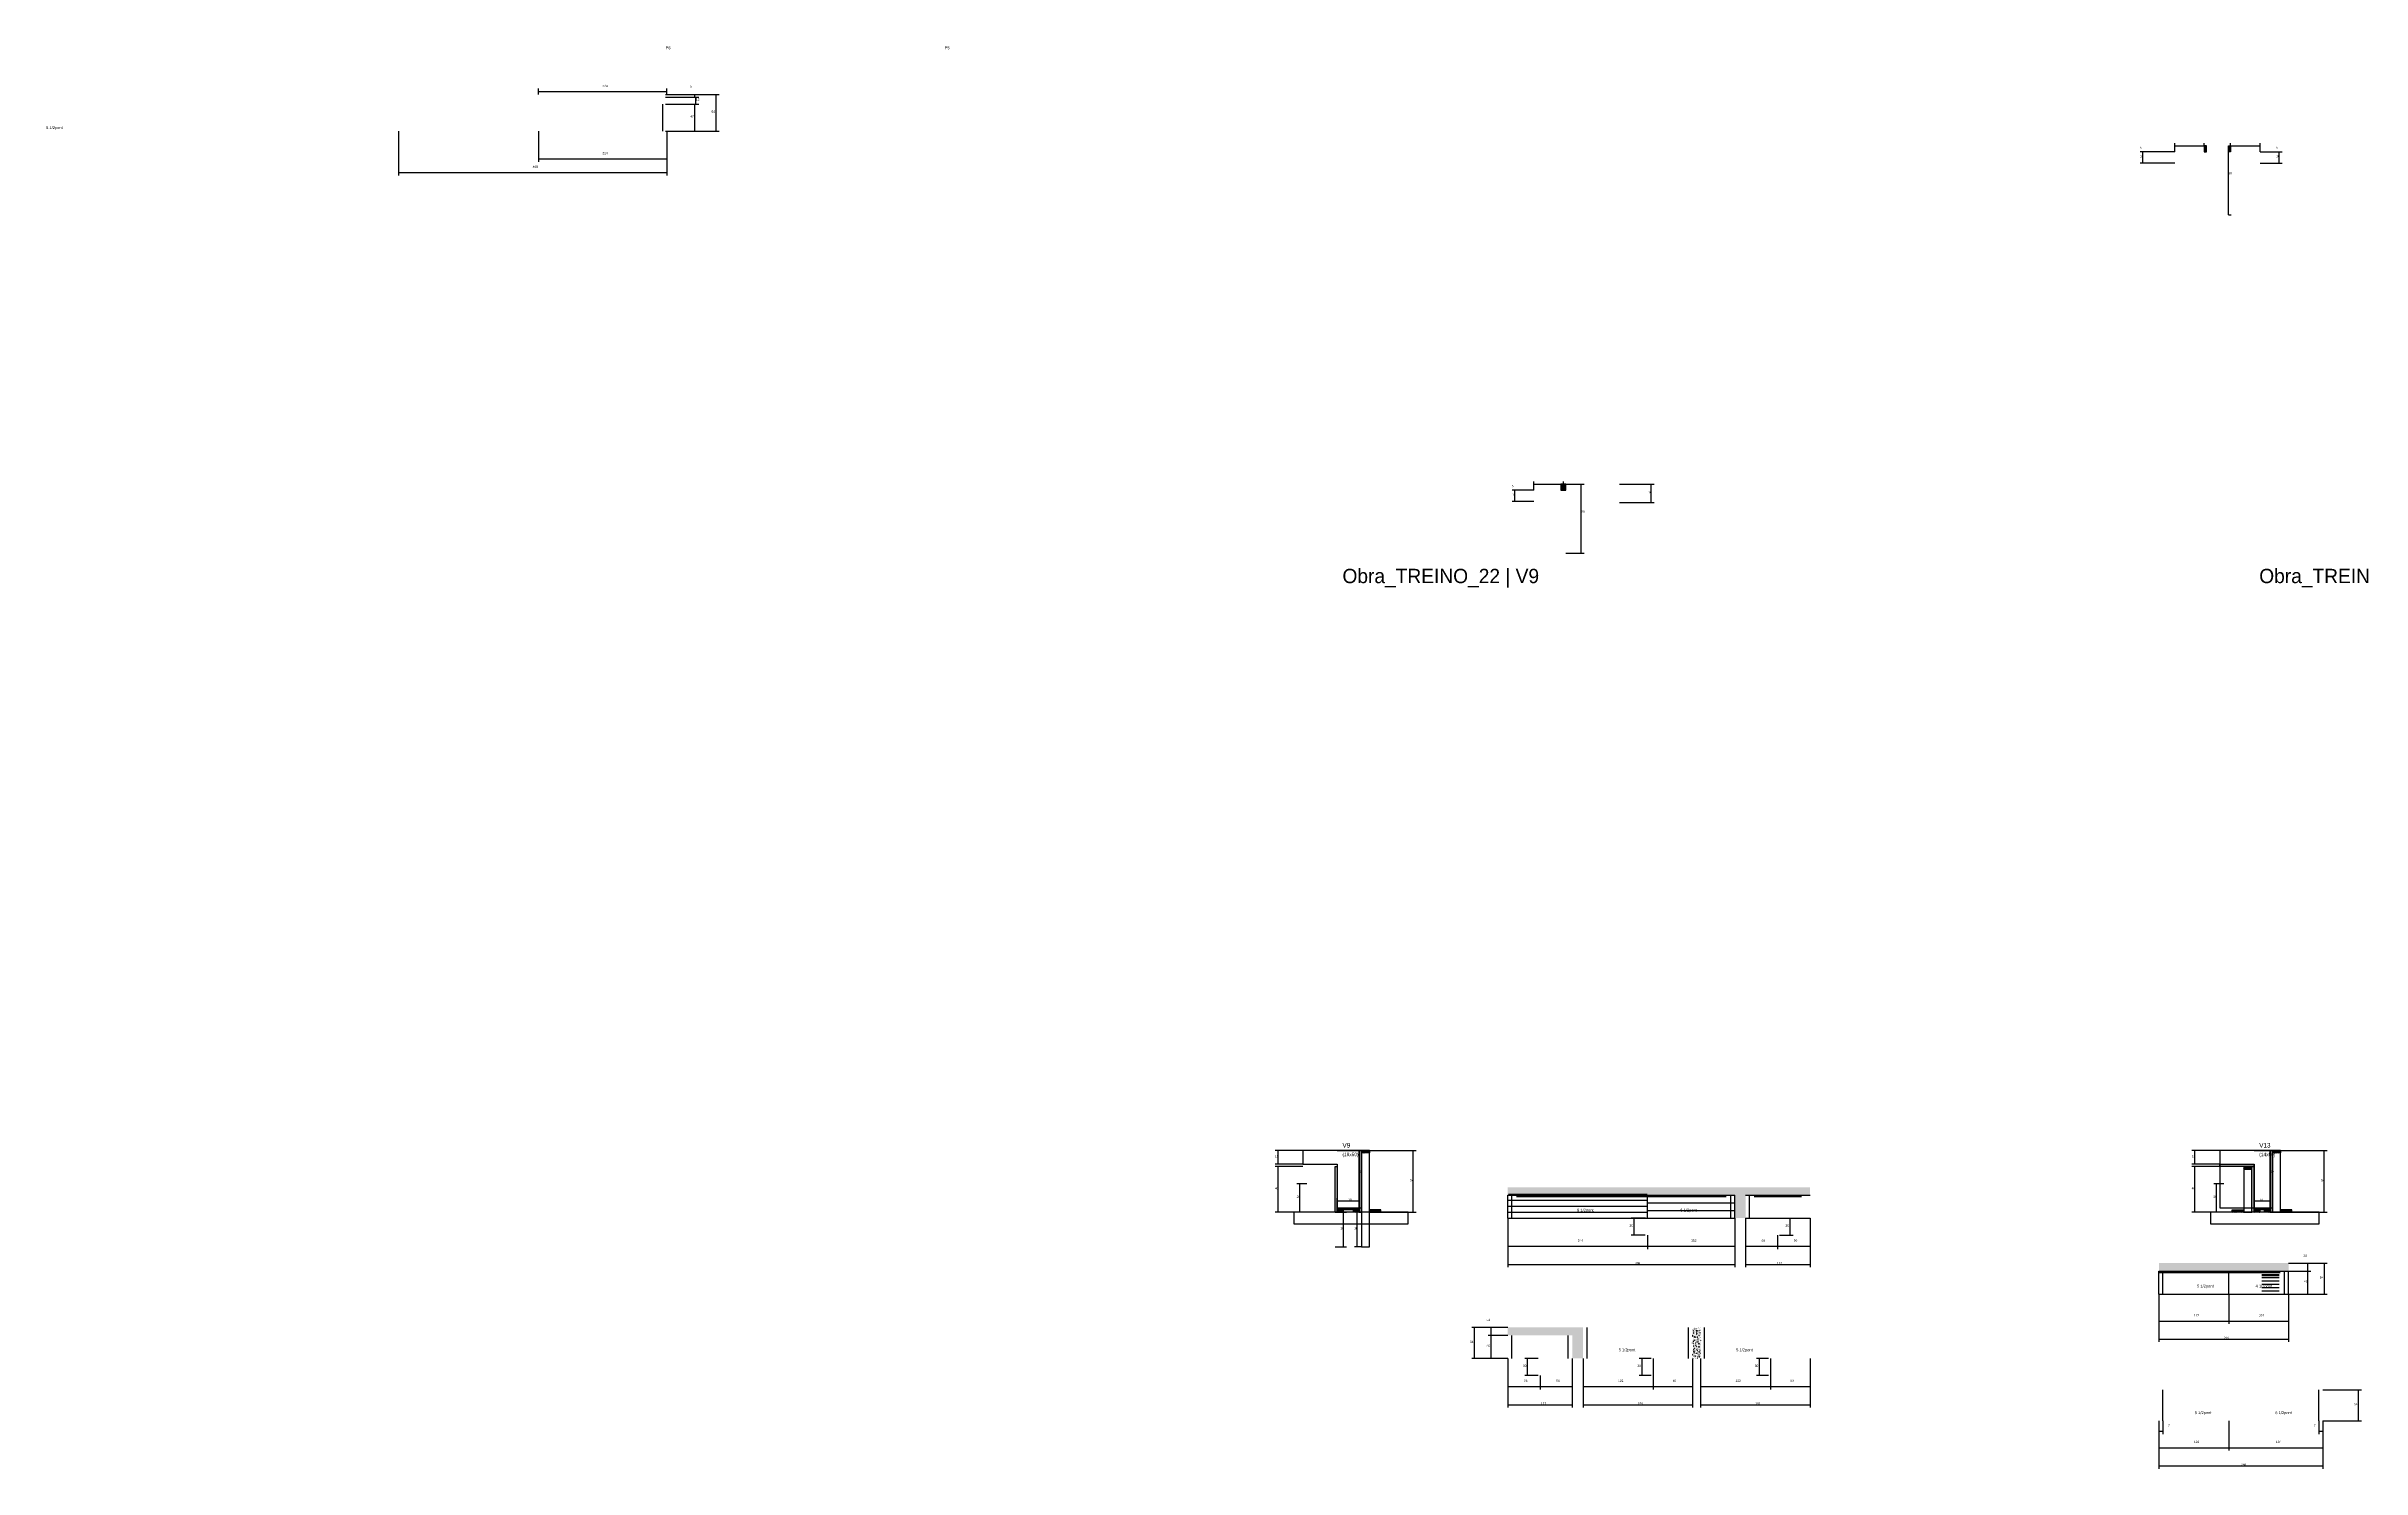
# Model space of a CAD drawing. Header units: metres. Extents: x -2848 to 22762, y -45195 to 1016.
# Drawn here: x -2262 to 1779, y -33555 to -31073 of the extents above; entities that cross this region are included whole.
import ezdxf

# ---------------------------------------------------------------- set-up
doc = ezdxf.new("R2010")
doc.units = ezdxf.units.M
for name, color, linetype in [('CONCRETO', 251, 'Continuous'), ('COTA', 4, 'Continuous'), ('Cota Seção (2x)', 4, 'Continuous'), ('Hachura', 253, 'Continuous'), ('LABEL_ID', 3, 'Continuous'), ('Madeira', 126, 'Continuous'), ('NOMENCLATURA', 7, 'Continuous'), ('Painéis', 200, 'Continuous'), ('SARR_2.2x7', 40, 'Continuous'), ('Texto Seção', 7, 'Continuous')]:
    doc.layers.add(name, color=color, linetype=linetype)

msp = doc.modelspace()

# ---------------------------------------------------------------- hatches: boundary and pattern name
at = {"layer": 'COTA'}
h = msp.add_hatch(dxfattribs=at)
h.set_pattern_fill('AR-CONC', scale=0.03)
h.paths.add_polyline_path([(816, -33064.1), (288.5, -33064.1), (288.5, -33078.1), (684.5, -33078.1), (684.5, -33118.1), (703.5, -33118.1), (703.5, -33078.1), (816, -33078.1)])
h = msp.add_hatch(dxfattribs=at)
h.set_pattern_fill('AR-CONC', scale=0.03)
h.paths.add_polyline_path([(1651.3, -33196.6), (1425, -33196.6), (1425, -33210.6), (1651.3, -33210.6)])
h = msp.add_hatch(dxfattribs=at)
h.set_pattern_fill('AR-CONC', scale=0.03)
h.paths.add_polyline_path([(401, -33322.9), (288.5, -33322.9), (288.5, -33322.9), (288.5, -33308.9), (288.5, -33308.9), (420, -33308.9), (420, -33308.9), (420, -33362.9), (420, -33362.9), (401, -33362.9), (401, -33362.9), (401, -33322.9)])
h = msp.add_hatch(dxfattribs=at)
h.set_pattern_fill('AR-CONC', scale=0.03)
h.paths.add_polyline_path([(611, -33308.9), (625, -33308.9), (625, -33362.9), (611, -33362.9)])
at = {"layer": 'Hachura'}
h = msp.add_hatch(color=8, dxfattribs=at)
h.dxf.hatch_style = 1
h.paths.add_polyline_path([(1508.1, -31247), (1504.1, -31247), (1504.1, -31247), (1504.1, -31257), (1504.1, -31257), (1508.1, -31257), (1508.1, -31257), (1508.1, -31247)])
h = msp.add_hatch(color=8, dxfattribs=at)
h.dxf.hatch_style = 1
h.paths.add_polyline_path([(1546.1, -31247), (1550.1, -31247), (1550.1, -31247), (1550.1, -31257), (1550.1, -31257), (1546.1, -31257), (1546.1, -31257), (1546.1, -31247)])
h = msp.add_hatch(dxfattribs=at)
h.set_pattern_fill('ANSI31', scale=0.5)
h.paths.add_polyline_path([(385.7, -31837.5), (381.3, -31837.5), (381.3, -31837.5), (381.3, -31847.5), (381.3, -31847.5), (385.7, -31847.5), (385.7, -31847.5), (385.7, -31837.5)])
h = msp.add_hatch(color=8, dxfattribs=at)
h.dxf.hatch_style = 1
h.paths.add_polyline_path([(389.7, -31837.5), (385.7, -31837.5), (385.7, -31837.5), (385.7, -31847.5), (385.7, -31847.5), (389.7, -31847.5), (389.7, -31847.5), (389.7, -31837.5)])
h = msp.add_hatch(color=8, dxfattribs=at)
h.dxf.hatch_style = 1
h.paths.add_polyline_path([(33, -33000), (29, -33000), (29, -33000), (29, -33108), (29, -33108), (33, -33108), (33, -33108), (33, -33000)])
h = msp.add_hatch(dxfattribs=at)
h.set_pattern_fill('ANSI31', scale=0.5)
h.paths.add_polyline_path([(47, -33000), (47, -33004.4), (47, -33004.4), (33, -33004.4), (33, -33004.4), (33, -33000), (33, -33000), (47, -33000)])
h = msp.add_hatch(color=8, dxfattribs=at)
h.dxf.hatch_style = 1
h.paths.add_polyline_path([(1623, -33000), (1619, -33000), (1619, -33000), (1619, -33108), (1619, -33108), (1623, -33108), (1623, -33108), (1623, -33000)])
h = msp.add_hatch(dxfattribs=at)
h.set_pattern_fill('ANSI31', scale=0.5)
h.paths.add_polyline_path([(1637, -33000), (1637, -33004.4), (1637, -33004.4), (1623, -33004.4), (1623, -33004.4), (1623, -33000), (1623, -33000), (1637, -33000)])
h = msp.add_hatch(color=8, dxfattribs=at)
h.dxf.hatch_style = 1
h.paths.add_polyline_path([(-13, -33028), (-9, -33028), (-9, -33028), (-9, -33108), (-9, -33108), (-13, -33108), (-13, -33108), (-13, -33028)])
h = msp.add_hatch(color=8, dxfattribs=at)
h.dxf.hatch_style = 1
h.paths.add_polyline_path([(1531, -33028), (1531, -33024), (1531, -33024), (1591, -33024), (1591, -33024), (1591, -33028), (1591, -33028), (1531, -33028)])
h = msp.add_hatch(dxfattribs=at)
h.set_pattern_fill('ANSI31', scale=0.5)
h.paths.add_polyline_path([(1573, -33028), (1573, -33032.4), (1573, -33032.4), (1587, -33032.4), (1587, -33032.4), (1587, -33028), (1587, -33028), (1573, -33028)])
h = msp.add_hatch(color=8, dxfattribs=at)
h.dxf.hatch_style = 1
h.paths.add_polyline_path([(1587, -33028), (1591, -33028), (1591, -33028), (1591, -33108), (1591, -33108), (1587, -33108), (1587, -33108), (1587, -33028)])
h = msp.add_hatch(color=8, dxfattribs=at)
h.dxf.hatch_style = 1
h.paths.add_polyline_path([(-9, -33103.6), (-9, -33100), (-9, -33100), (29, -33100), (29, -33100), (29, -33103.6), (29, -33103.6), (-9, -33103.6)])
h = msp.add_hatch(dxfattribs=at)
h.set_pattern_fill('ANSI31', scale=0.5)
h.paths.add_polyline_path([(-9, -33108), (-9, -33103.6), (-9, -33103.6), (1, -33103.6), (1, -33103.6), (1, -33108), (1, -33108), (-9, -33108)])
h = msp.add_hatch(dxfattribs=at)
h.set_pattern_fill('ANSI31', scale=0.5)
h.paths.add_polyline_path([(19, -33108), (19, -33103.6), (19, -33103.6), (29, -33103.6), (29, -33103.6), (29, -33108), (29, -33108), (19, -33108)])
h = msp.add_hatch(dxfattribs=at)
h.set_pattern_fill('ANSI31', scale=0.5)
h.paths.add_polyline_path([(67, -33108), (67, -33103.6), (67, -33103.6), (47, -33103.6), (47, -33103.6), (47, -33108), (47, -33108), (67, -33108)])
h = msp.add_hatch(dxfattribs=at)
h.set_pattern_fill('ANSI31', scale=0.5)
h.paths.add_polyline_path([(1553, -33108), (1553, -33103.6), (1553, -33103.6), (1573, -33103.6), (1573, -33103.6), (1573, -33108), (1573, -33108), (1553, -33108)])
h = msp.add_hatch(color=8, dxfattribs=at)
h.dxf.hatch_style = 1
h.paths.add_polyline_path([(1591, -33103.6), (1591, -33100), (1591, -33100), (1619, -33100), (1619, -33100), (1619, -33103.6), (1619, -33103.6), (1591, -33103.6)])
h = msp.add_hatch(dxfattribs=at)
h.set_pattern_fill('ANSI31', scale=0.5)
h.paths.add_polyline_path([(1591, -33108), (1591, -33103.6), (1591, -33103.6), (1601, -33103.6), (1601, -33103.6), (1601, -33108), (1601, -33108), (1591, -33108)])
h = msp.add_hatch(dxfattribs=at)
h.set_pattern_fill('ANSI31', scale=0.5)
h.paths.add_polyline_path([(1609, -33108), (1609, -33103.6), (1609, -33103.6), (1619, -33103.6), (1619, -33103.6), (1619, -33108), (1619, -33108), (1609, -33108)])
h = msp.add_hatch(dxfattribs=at)
h.set_pattern_fill('ANSI31', scale=0.5)
h.paths.add_polyline_path([(1657, -33108), (1657, -33103.6), (1657, -33103.6), (1637, -33103.6), (1637, -33103.6), (1637, -33108), (1637, -33108), (1657, -33108)])

# ---------------------------------------------------------------- linework, layer by layer
at = {"layer": 'CONCRETO'}
for points in [[(29, -33020), (29, -33000), (-69, -33000), (-69, -33024), (-9, -33024), (-9, -33100), (29, -33100), (29, -33020)], [(1619, -33020), (1619, -33000), (1531, -33000), (1531, -33024), (1591, -33024), (1591, -33100), (1619, -33100), (1619, -33020)], [(1531, -33100), (1619, -33100), (1619, -33000), (1531, -33000)]]:
    msp.add_lwpolyline(points, close=True, dxfattribs=at)
at = {"layer": 'COTA'}
for p, q in [((-1403.4, -31157), (-1403.4, -31147)), ((-1403.4, -31152), (-1179.4, -31152)), ((-1179.4, -31157), (-1179.4, -31147)), ((-1181.4, -31157), (-1125.3, -31157)), ((-1181.4, -31157), (-1088.1, -31157)), ((-1181.4, -31162), (-1125.3, -31162)), ((-1181.4, -31174), (-1125.3, -31174)), ((-1181.4, -31174), (-1123.3, -31174)), ((-1179.4, -31162), (-1123.3, -31162)), ((-1130.3, -31162), (-1130.3, -31157)), ((-1130.3, -31221), (-1130.3, -31174)), ((-1128.3, -31174), (-1128.3, -31162)), ((-1093.1, -31221), (-1093.1, -31157)), ((-1647.4, -31221), (-1647.4, -31298.5)), ((-1403.4, -31221), (-1403.4, -31274.6)), ((-1181.4, -31221), (-1125.3, -31221)), ((-1181.4, -31221), (-1088.1, -31221)), ((-1179.4, -31221), (-1179.4, -31274.6)), ((-1179.4, -31221), (-1179.4, -31298.5)), ((-1403.4, -31269.6), (-1179.4, -31269.6)), ((1452.5, -31257), (1391.9, -31257)), ((1396.9, -31277), (1396.9, -31257)), ((1452.5, -31257), (1452.5, -31242)), ((1452.5, -31247), (1504.1, -31247)), ((1504.1, -31247), (1504.1, -31242)), ((1550.1, -31247), (1550.1, -31242)), ((1550.1, -31247), (1601.7, -31247)), ((1601.7, -31257), (1601.7, -31242)), ((1601.7, -31257), (1639.9, -31257)), ((1634.9, -31277), (1634.9, -31257)), ((-1647.4, -31293.5), (-1179.4, -31293.5)), ((1452.5, -31277), (1391.9, -31277)), ((1601.7, -31277), (1639.9, -31277)), ((334.1, -31847.5), (334.1, -31832.5)), ((334.1, -31837.5), (385.7, -31837.5)), ((385.7, -31837.5), (385.7, -31832.5)), ((483.3, -31837.5), (544, -31837.5)), ((539, -31869.5), (539, -31837.5)), ((334.1, -31847.5), (295.9, -31847.5)), ((334.1, -31867.5), (295.9, -31867.5)), ((300.9, -31867.5), (300.9, -31847.5)), ((483.3, -31869.5), (544, -31869.5)), ((-69, -33000), (-117.4, -33000)), ((-112.4, -33024), (-112.4, -33000)), ((47, -33000), (128.4, -33000)), ((123.4, -33108), (123.4, -33000)), ((1531, -33000), (1482.6, -33000)), ((1487.6, -33024), (1487.6, -33000)), ((1637, -33000), (1718.5, -33000)), ((1713.5, -33108), (1713.5, -33000)), ((-69, -33024), (-117.4, -33024)), ((-69, -33028), (-117.4, -33028)), ((-112.4, -33108), (-112.4, -33028)), ((1531, -33024), (1482.6, -33024)), ((1531, -33028), (1482.6, -33028)), ((1487.6, -33108), (1487.6, -33028)), ((-62, -33058), (-79.5, -33058)), ((-74.5, -33108), (-74.5, -33058)), ((1538, -33058), (1520.5, -33058)), ((1525.5, -33108), (1525.5, -33058)), ((-47, -33108), (-117.4, -33108)), ((-62, -33108), (-79.5, -33108)), ((-13, -33108), (6.8, -33108)), ((1.8, -33168), (1.8, -33108)), ((33, -33108), (20.7, -33108)), ((25.7, -33168), (25.7, -33108)), ((67, -33108), (128.4, -33108)), ((288.5, -33118.1), (288.5, -33172.2)), ((288.5, -33118.1), (288.5, -33203.9)), ((529, -33118.1), (504, -33118.1)), ((509, -33148.1), (509, -33118.1)), ((684.5, -33118.1), (684.5, -33203.9)), ((684.5, -33118.1), (684.5, -33172.2)), ((703.5, -33118.1), (703.5, -33172.2)), ((703.5, -33118.1), (703.5, -33203.9)), ((763, -33118.1), (786.3, -33118.1)), ((781.3, -33148.1), (781.3, -33118.1)), ((816, -33118.1), (816, -33172.2)), ((816, -33118.1), (816, -33203.9)), ((1553, -33108), (1482.6, -33108)), ((1538, -33108), (1520.5, -33108)), ((1657, -33108), (1718.5, -33108)), ((-13, -33168), (6.8, -33168)), ((33, -33168), (20.7, -33168)), ((288.5, -33167.2), (532.5, -33167.2)), ((528.3, -33148.1), (504, -33148.1)), ((532.5, -33148.1), (532.5, -33172.2)), ((532.5, -33148.1), (532.5, -33172.2)), ((532.5, -33167.2), (684.5, -33167.2)), ((703.5, -33167.2), (759.5, -33167.2)), ((759.5, -33148.1), (759.5, -33172.2)), ((759.5, -33148.1), (759.5, -33172.2)), ((759.5, -33167.2), (816, -33167.2)), ((763, -33148.1), (786.3, -33148.1)), ((288.5, -33198.9), (684.5, -33198.9)), ((703.5, -33198.9), (816, -33198.9)), ((1651.3, -33196.6), (1689.8, -33196.6)), ((1651.3, -33196.6), (1718.6, -33196.6)), ((1651.3, -33210.6), (1689.8, -33210.6)), ((1651.3, -33210.6), (1689.8, -33210.6)), ((1684.8, -33210.6), (1684.8, -33196.6)), ((1684.8, -33250.6), (1684.8, -33210.6)), ((1713.6, -33250.6), (1713.6, -33196.6)), ((1425, -33250.6), (1425, -33302.7)), ((1425, -33250.6), (1425, -33334.3)), ((1547, -33250.6), (1547, -33302.7)), ((1547, -33250.6), (1547, -33302.7)), ((1651.3, -33250.6), (1689.8, -33250.6)), ((1651.3, -33250.6), (1651.3, -33302.7)), ((1651.3, -33250.6), (1651.3, -33334.3)), ((1651.3, -33250.6), (1718.6, -33250.6)), ((288.5, -33308.9), (225.6, -33308.9)), ((230.6, -33362.9), (230.6, -33308.9)), ((288.5, -33308.9), (254.3, -33308.9)), ((288.5, -33322.9), (254.3, -33322.9)), ((288.5, -33322.9), (254.3, -33322.9)), ((259.3, -33322.9), (259.3, -33308.9)), ((259.3, -33362.9), (259.3, -33322.9)), ((1425, -33297.7), (1547, -33297.7)), ((1425, -33329.3), (1651.3, -33329.3)), ((1547, -33297.7), (1651.3, -33297.7)), ((288.5, -33362.9), (225.6, -33362.9)), ((288.5, -33362.9), (254.3, -33362.9)), ((288.5, -33362.9), (288.5, -33417)), ((288.5, -33362.9), (288.5, -33448.7)), ((341.5, -33362.9), (318.1, -33362.9)), ((323.1, -33392.9), (323.1, -33362.9)), ((401, -33362.9), (401, -33417)), ((401, -33362.9), (401, -33448.7)), ((420, -33362.9), (420, -33417)), ((420, -33362.9), (420, -33448.7)), ((538.5, -33362.9), (517.8, -33362.9)), ((522.8, -33392.9), (522.8, -33362.9)), ((542, -33362.9), (542, -33417)), ((542, -33362.9), (542, -33417)), ((611, -33362.9), (611, -33417)), ((611, -33362.9), (611, -33448.7)), ((625, -33362.9), (625, -33417)), ((625, -33362.9), (625, -33448.7)), ((743.5, -33362.9), (722.8, -33362.9)), ((727.8, -33392.9), (727.8, -33362.9)), ((747, -33362.9), (747, -33417)), ((747, -33362.9), (747, -33417)), ((816, -33362.9), (816, -33417)), ((816, -33362.9), (816, -33448.7)), ((288.5, -33412), (345, -33412)), ((341.5, -33392.9), (318.1, -33392.9)), ((345, -33392.9), (345, -33417)), ((345, -33392.9), (345, -33417)), ((345, -33412), (401, -33412)), ((420, -33412), (542, -33412)), ((538.5, -33392.9), (517.8, -33392.9)), ((542, -33412), (611, -33412)), ((625, -33412), (747, -33412)), ((743.5, -33392.9), (722.8, -33392.9)), ((747, -33412), (816, -33412)), ((1711.2, -33417.6), (1778.5, -33417.6)), ((1773.5, -33471.6), (1773.5, -33417.6)), ((288.5, -33443.7), (401, -33443.7)), ((420, -33443.7), (611, -33443.7)), ((625, -33443.7), (816, -33443.7)), ((1425, -33471.6), (1425, -33523.8)), ((1425, -33471.6), (1425, -33555.4)), ((1425, -33471.6), (1425, -33494.9)), ((1425, -33489.9), (1432, -33489.9)), ((1432, -33471.6), (1432, -33494.9)), ((1547, -33471.6), (1547, -33523.8)), ((1547, -33471.6), (1547, -33523.8)), ((1704.2, -33471.6), (1704.2, -33494.9)), ((1704.2, -33489.9), (1711.2, -33489.9)), ((1711.2, -33471.6), (1711.2, -33523.8)), ((1711.2, -33471.6), (1711.2, -33555.4)), ((1711.2, -33471.6), (1778.5, -33471.6)), ((1711.2, -33471.6), (1711.2, -33494.9)), ((1425, -33518.8), (1547, -33518.8)), ((1547, -33518.8), (1711.2, -33518.8)), ((1425, -33550.4), (1711.2, -33550.4))]:
    msp.add_line(p, q, dxfattribs=at)
at = {"layer": 'Cota Seção (2x)'}
for p, q in [((1546.1, -31367), (1546.1, -31247)), ((1546.1, -31247), (1551.1, -31247)), ((1546.1, -31367), (1551.1, -31367)), ((389.7, -31837.5), (421.6, -31837.5)), ((416.6, -31957.5), (416.6, -31837.5)), ((389.7, -31957.5), (421.6, -31957.5)), ((-9, -33000), (34, -33000)), ((29, -33100), (29, -33000)), ((1591, -33000), (1624, -33000)), ((1619, -33100), (1619, -33000)), ((-9, -33100), (-9, -33083.2)), ((-9, -33088.2), (29, -33088.2)), ((29, -33100), (29, -33083.2)), ((1591, -33100), (1591, -33083.2)), ((1591, -33088.2), (1619, -33088.2)), ((1619, -33100), (1619, -33083.2)), ((-9, -33100), (34, -33100)), ((1591, -33100), (1624, -33100))]:
    msp.add_line(p, q, dxfattribs=at)
at = {"layer": 'Madeira'}
for points in [[(385.7, -31837.5), (381.3, -31837.5), (381.3, -31847.5), (385.7, -31847.5)], [(47, -33000), (47, -33004.4), (33, -33004.4), (33, -33000)], [(47, -33000), (33, -33000), (33, -33168), (47, -33168)], [(1637, -33000), (1637, -33004.4), (1623, -33004.4), (1623, -33000)], [(1637, -33000), (1623, -33000), (1623, -33108), (1637, -33108)], [(1573, -33028), (1573, -33032.4), (1587, -33032.4), (1587, -33028)], [(1573, -33108), (1587, -33108), (1587, -33028), (1573, -33028)], [(-84.9, -33128), (114.7, -33128), (114.7, -33108), (-84.9, -33108)], [(-9, -33108), (-9, -33103.6), (1, -33103.6), (1, -33108)], [(19, -33108), (19, -33103.6), (29, -33103.6), (29, -33108)], [(67, -33108), (67, -33103.6), (47, -33103.6), (47, -33108)], [(1515.1, -33128), (1704.7, -33128), (1704.7, -33108), (1515.1, -33108)], [(1553, -33108), (1553, -33103.6), (1573, -33103.6), (1573, -33108)], [(1591, -33108), (1591, -33103.6), (1601, -33103.6), (1601, -33108)], [(1609, -33108), (1609, -33103.6), (1619, -33103.6), (1619, -33108)], [(1657, -33108), (1657, -33103.6), (1637, -33103.6), (1637, -33108)]]:
    msp.add_lwpolyline(points, close=True, dxfattribs=at)
at = {"layer": 'Painéis'}
for p, q in [((1619, -33108), (1619, -33000)), ((-69, -33024), (-9, -33024)), ((1531, -33024), (1591, -33024)), ((1531, -33028), (1531, -33024)), ((1591, -33028), (1591, -33024)), ((1591, -33108), (1591, -33028)), ((288.5, -33078.1), (684.5, -33078.1)), ((288.5, -33118.1), (288.5, -33078.1)), ((532.5, -33118.1), (532.5, -33078.1)), ((684.5, -33118.1), (684.5, -33078.1)), ((703.5, -33078.1), (816, -33078.1)), ((-9, -33100), (29, -33100)), ((288.5, -33118.1), (684.5, -33118.1)), ((703.5, -33118.1), (816, -33118.1)), ((1591, -33100), (1619, -33100)), ((1591, -33103.6), (1591, -33100)), ((1619, -33103.6), (1619, -33100)), ((1425, -33210.6), (1651.3, -33210.6)), ((1425, -33250.6), (1425, -33210.6)), ((1547, -33250.6), (1547, -33210.6)), ((1651.3, -33250.6), (1651.3, -33210.6)), ((1425, -33250.6), (1651.3, -33250.6))]:
    msp.add_line(p, q, dxfattribs=at)
for points in [[(1508.1, -31247), (1504.1, -31247), (1504.1, -31257), (1508.1, -31257)], [(1546.1, -31247), (1550.1, -31247), (1550.1, -31257), (1546.1, -31257)], [(389.7, -31837.5), (385.7, -31837.5), (385.7, -31847.5), (389.7, -31847.5)], [(33, -33000), (29, -33000), (29, -33108), (33, -33108)], [(1623, -33000), (1619, -33000), (1619, -33108), (1623, -33108)], [(-13, -33028), (-9, -33028), (-9, -33108), (-13, -33108)], [(1531, -33028), (1531, -33024), (1591, -33024), (1591, -33028)], [(1587, -33028), (1591, -33028), (1591, -33108), (1587, -33108)], [(-9, -33103.6), (-9, -33100), (29, -33100), (29, -33103.6)], [(1591, -33103.6), (1591, -33100), (1619, -33100), (1619, -33103.6)]]:
    msp.add_lwpolyline(points, close=True, dxfattribs=at)
at = {"layer": 'SARR_2.2x7'}
for p, q in [((-1186.4, -31221), (-1186.4, -31174)), ((289.5, -33076.28), (531.6, -33076.28)), ((289.5, -33086.73), (531.6, -33086.73)), ((295.5, -33118.1), (295.5, -33078.1)), ((303.5, -33080.3), (532.5, -33080.3)), ((532.5, -33080.3), (669.5, -33080.3)), ((533.6, -33077.77), (683.6, -33077.77)), ((533.6, -33091.21), (683.6, -33091.21)), ((677.5, -33118.1), (677.5, -33078.1)), ((710.5, -33118.1), (710.5, -33078.1)), ((718.5, -33080.3), (759.5, -33080.3)), ((759.5, -33080.3), (801, -33080.3)), ((289.5, -33097.19), (531.6, -33097.19)), ((289.5, -33107.64), (531.6, -33107.64)), ((533.6, -33104.66), (683.6, -33104.66)), ((1426, -33212.83), (1530.5, -33212.83)), ((1432, -33250.6), (1432, -33210.6)), ((1440, -33212.8), (1547, -33212.8)), ((1547, -33212.8), (1636.3, -33212.8)), ((1604.5, -33216.31), (1634.5, -33216.31)), ((1644.3, -33250.6), (1644.3, -33210.6)), ((1604.5, -33218.23), (1634.5, -33218.23)), ((1604.5, -33222.03), (1634.5, -33222.03)), ((1604.5, -33227.74), (1634.5, -33227.74)), ((1604.5, -33233.46), (1634.5, -33233.46)), ((1604.5, -33239.17), (1634.5, -33239.17)), ((1604.5, -33244.89), (1634.5, -33244.89)), ((295.5, -33362.9), (295.5, -33322.9)), ((394, -33362.9), (394, -33322.9)), ((427, -33362.9), (427, -33308.9)), ((604, -33362.9), (604, -33308.9)), ((632, -33362.9), (632, -33308.9)), ((1432, -33471.6), (1432, -33417.6)), ((1704.2, -33471.6), (1704.2, -33417.6))]:
    msp.add_line(p, q, dxfattribs=at)

# ---------------------------------------------------------------- texts
at = {"layer": 'COTA'}
for s, p in [('224', (-1291.4, -31144.4)), ('5', (-1138.4, -31145)), ('47', (-1138.3, -31197.5)), ('12', (-1128.3, -31168)), ('64', (-1101.2, -31189)), ('224', (-1291.4, -31261.6)), ('5', (1391.4, -31252)), ('10', (1391.4, -31267)), ('5', (1629.4, -31252)), ('10', (1629.4, -31267)), ('468', (-1413.4, -31285.4)), ('5', (295.4, -31842.5)), ('10', (295.4, -31857.5)), ('16', (533.5, -31853.5)), ('12', (-117.9, -33012)), ('12', (1482.1, -33012)), ('54', (117.9, -33054)), ('54', (1708, -33054)), ('40', (-117.9, -33068)), ('25', (-80, -33083)), ('40', (1482.1, -33068)), ('25', (1520, -33083)), ('30', (-3.7, -33138)), ('30', (20.2, -33138)), ('30', (500.8, -33133.1)), ('30', (773.1, -33133.1)), ('244', (410.5, -33159.2)), ('152', (608.5, -33159.1)), ('56', (731.5, -33159.1)), ('56', (787.7, -33159.1)), ('396', (510.5, -33198.9)), ('112', (758, -33198.9)), ('14', (1676.7, -33185.5)), ('40', (1678.3, -33230.6)), ('54', (1705.5, -33223.6)), ('14', (251.2, -33297.8)), ('122', (1486, -33289.7)), ('104', (1599.1, -33289.5)), ('54', (222.5, -33335.9)), ('226', (1538.1, -33329.3)), ('40', (251.2, -33342.9)), ('30', (314.9, -33377.9)), ('30', (514.6, -33377.9)), ('30', (719.6, -33377.9)), ('56', (316.7, -33403.9)), ('56', (373, -33403.9)), ('122', (481, -33404)), ('69', (576.5, -33403.9)), ('122', (686, -33404)), ('69', (781.5, -33403.9)), ('112', (346.5, -33443.7)), ('191', (515.5, -33443.7)), ('191', (720.5, -33443.7)), ('54', (1765.4, -33444.6)), ('7', (1440.9, -33481.9)), ('7', (1695.3, -33481.9)), ('122', (1486, -33510.7)), ('164', (1629.1, -33510.6)), ('286', (1568.1, -33550.4))]:
    msp.add_text(s, height=4, dxfattribs=at).set_placement(p)
at = {"layer": 'Cota Seção (2x)'}
for s, p in [('60', (1546.1, -31296.7)), ('60', (416.6, -31887.2)), ('50', (29, -33038.8)), ('50', (1619, -33038.8)), ('19', (10, -33088.2)), ('14', (1600, -33088.2))]:
    msp.add_text(s, height=4, dxfattribs=at).set_placement(p)
at = {"layer": 'LABEL_ID'}
for s, p in [('Obra_TREINO_22 | V9', (0, -32010)), ('Obra_TREINO_22 | V13', (1600, -32010))]:
    msp.add_text(s, height=25, dxfattribs=at).set_placement(p)
at = {"layer": 'NOMENCLATURA'}
for s, p in [('P6', (-1181.1, -31078.2)), ('P5', (-694.2, -31078.2)), ('5 1/2pont', (-2262.4, -31217.6)), ('8 1/2pont', (409.5, -33106.7)), ('6 1/2pont', (589.5, -33106.7)), ('5 1/2pont', (1491.6, -33239.2)), ('4 1/2pont', (1593.6, -33239.2)), ('5 1/2pont', (482.1, -33350.5)), ('5 1/2pont', (687.1, -33350.5)), ('5 1/2pont', (1487.6, -33460.2)), ('6 1/2pont', (1628, -33460.2))]:
    msp.add_text(s, height=5, dxfattribs=at).set_placement(p)
at = {"layer": 'Texto Seção'}
for s, height, p in [('V9', 8, (0, -32995)), ('(19x50)', 6, (0, -33010)), ('V13', 8, (1600, -32995)), ('(14x50)', 6, (1600, -33010))]:
    msp.add_text(s, height=height, dxfattribs=at).set_placement(p)

doc.saveas('drawing.dxf')
